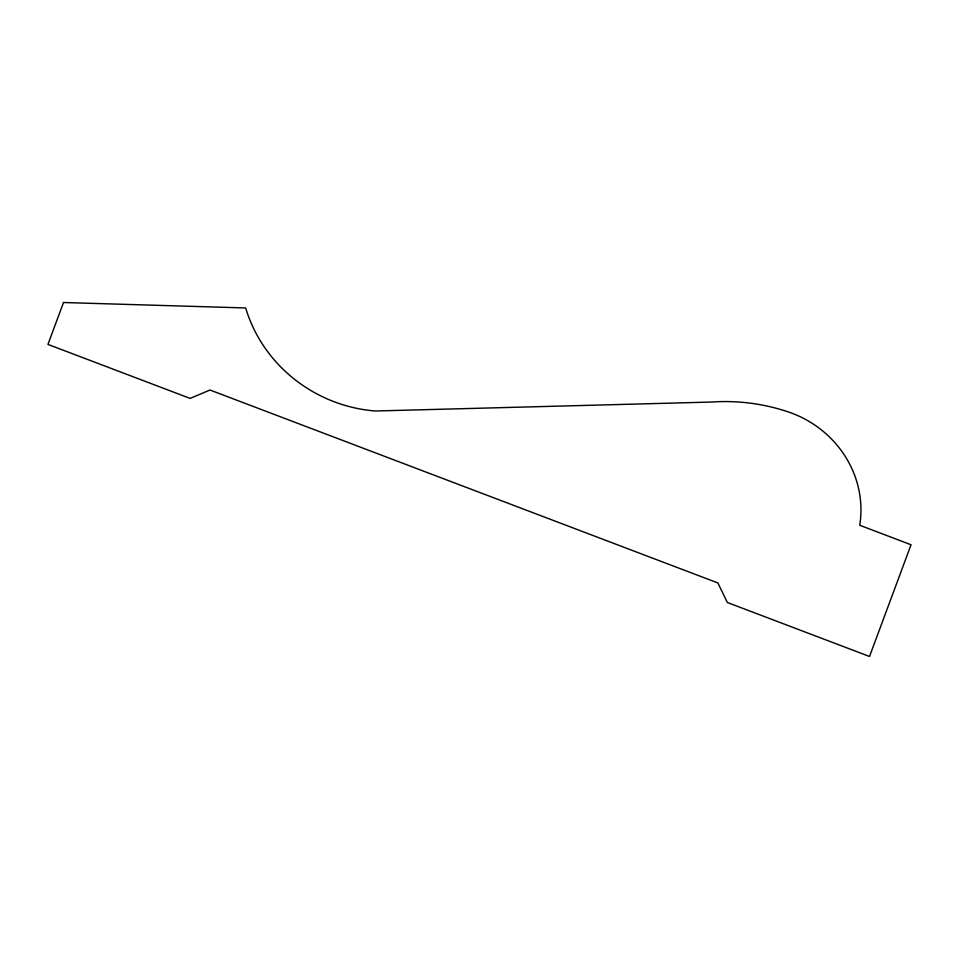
<?xml version="1.0" encoding="UTF-8"?>
<svg xmlns="http://www.w3.org/2000/svg" width="959" height="959" viewBox="0 0 959 959"><rect width="100%" height="100%" fill="white"/><g stroke="black" fill="none" stroke-linecap="round" stroke-linejoin="round"><path stroke-width="1.44" d="M63.522 302.517L47.95 344.413L190.134 398.417L209.997 390.025L717.859 582.94L727.342 602.48L869.525 656.483L911.05 544.76L859.708 525.256A104.087 98.765 24.5 0 0 788.106 411.843A190.865 181.107 24.5 0 0 711.434 402.049L375.353 411.003A142.435 135.159 24.5 0 1 245.672 307.959L63.522 302.517"/></g></svg>
